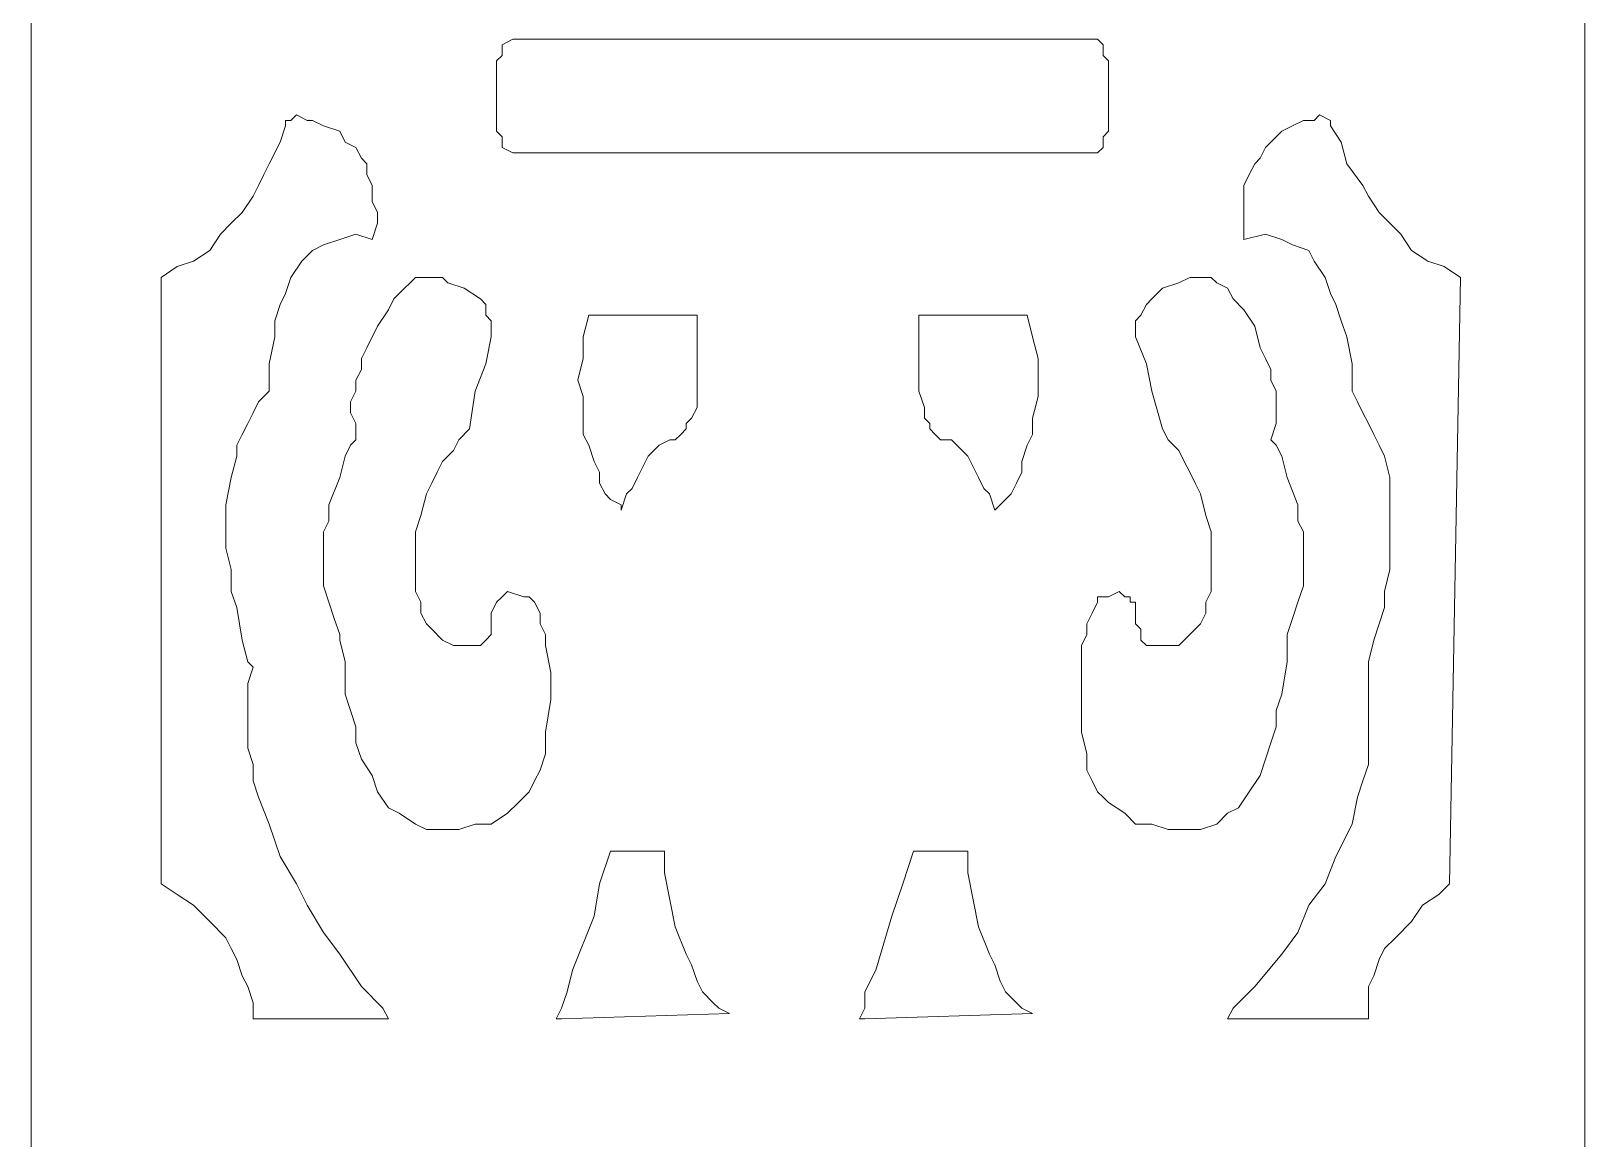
# Model space of a CAD drawing. Extents: x -66030 to 95157, y -13132 to 45879.
# Drawn here: x 68650 to 69771, y 33317 to 34117 of the extents above; entities that cross this region are included whole.
import ezdxf

# ---------------------------------------------------------------- set-up
doc = ezdxf.new("R2010")
doc.units = 0
doc.header["$LTSCALE"] = 100
doc.header["$MEASUREMENT"] = 0
doc.layers.get('0').update_dxf_attribs({"linetype": 'CONTINUOUS'})

msp = doc.modelspace()

# ---------------------------------------------------------------- linework, layer by layer
at = {"lineweight": 0}
for points in [[(69771, 36716.2), (69771, 31833.8)], [(69771, 36716.2), (69771, 31833.8)], [(68650, 31833.8), (68650, 36712.3)], [(68650, 31833.8), (68650, 36712.3)]]:
    msp.add_lwpolyline(points, dxfattribs=at)
for points in [[(69001.6, 34111), (69411.7, 34111), (69419.5, 34111), (69423.4, 34107), (69423.4, 34103.1), (69423.4, 34099.2), (69427.3, 34095.3), (69427.3, 34091.4), (69427.3, 34044.6), (69427.3, 34044.6), (69423.4, 34040.6), (69423.4, 34036.7), (69423.4, 34032.8), (69419.5, 34028.9), (69411.7, 34028.9), (69001.6, 34028.9), (68997.7, 34028.9), (68989.8, 34032.8), (68989.8, 34036.7), (68989.8, 34040.6), (68985.9, 34044.6), (68985.9, 34044.6), (68985.9, 34091.4), (68985.9, 34095.3), (68989.8, 34099.2), (68989.8, 34103.1), (68989.8, 34107), (68997.7, 34111), (69001.6, 34111)], [(69001.6, 34111), (69411.7, 34111), (69419.5, 34111), (69423.4, 34107), (69423.4, 34103.1), (69423.4, 34099.2), (69427.3, 34095.3), (69427.3, 34091.4), (69427.3, 34044.6), (69427.3, 34044.6), (69423.4, 34040.6), (69423.4, 34036.7), (69423.4, 34032.8), (69419.5, 34028.9), (69411.7, 34028.9), (69001.6, 34028.9), (68997.7, 34028.9), (68989.8, 34032.8), (68989.8, 34036.7), (68989.8, 34040.6), (68985.9, 34044.6), (68985.9, 34044.6), (68985.9, 34091.4), (68985.9, 34095.3), (68989.8, 34099.2), (68989.8, 34103.1), (68989.8, 34107), (68997.7, 34111), (69001.6, 34111)], [(68837.5, 34052.4), (68833.6, 34052.4), (68833.6, 34048.5), (68829.7, 34036.7), (68821.9, 34021.1), (68818, 34013.3), (68814.1, 34005.5), (68810.2, 33997.7), (68802.4, 33986), (68794.5, 33978.2), (68786.7, 33970.3), (68778.9, 33958.6), (68767.2, 33950.8), (68755.5, 33946.9), (68743.8, 33939.1), (68743.8, 33501.6), (68755.5, 33493.8), (68767.2, 33486), (68778.9, 33474.3), (68790.6, 33462.6), (68794.5, 33454.8), (68798.5, 33446.9), (68802.4, 33435.2), (68806.3, 33427.4), (68810.2, 33415.7), (68810.2, 33404), (68907.8, 33404), (68903.9, 33411.8), (68888.3, 33427.4), (68872.7, 33450.8), (68860.9, 33466.5), (68849.2, 33486), (68841.4, 33501.6), (68829.7, 33521.2), (68821.9, 33544.6), (68814.1, 33564.1), (68810.2, 33575.8), (68810.2, 33587.6), (68806.3, 33599.3), (68806.3, 33611), (68806.3, 33622.7), (68806.3, 33634.4), (68806.3, 33646.1), (68810.2, 33657.9), (68806.3, 33661.8), (68802.4, 33677.4), (68798.5, 33700.8), (68794.5, 33712.5), (68794.5, 33728.2), (68790.6, 33743.8), (68790.6, 33759.4), (68790.6, 33775), (68794.5, 33794.6), (68798.5, 33810.2), (68798.5, 33818), (68802.4, 33825.8), (68806.3, 33833.6), (68810.2, 33841.4), (68814.1, 33849.3), (68821.9, 33857.1), (68821.9, 33861), (68821.9, 33876.6), (68825.8, 33896.1), (68825.8, 33907.8), (68829.7, 33919.6), (68833.6, 33927.4), (68837.5, 33939.1), (68845.3, 33950.8), (68853.1, 33958.6), (68860.9, 33962.5), (68872.7, 33966.4), (68884.4, 33970.3), (68896.1, 33966.4), (68900, 33978.2), (68900, 33986), (68896.1, 33993.8), (68896.1, 34005.5), (68892.2, 34013.3), (68892.2, 34021.1), (68888.3, 34025), (68884.4, 34032.8), (68876.6, 34036.7), (68872.7, 34044.6), (68860.9, 34048.5), (68853.1, 34052.4), (68849.2, 34052.4), (68841.4, 34056.3), (68837.5, 34052.4)], [(68837.5, 34052.4), (68833.6, 34052.4), (68833.6, 34048.5), (68829.7, 34036.7), (68821.9, 34021.1), (68818, 34013.3), (68814.1, 34005.5), (68810.2, 33997.7), (68802.4, 33986), (68794.5, 33978.2), (68786.7, 33970.3), (68778.9, 33958.6), (68767.2, 33950.8), (68755.5, 33946.9), (68743.8, 33939.1), (68743.8, 33501.6), (68755.5, 33493.8), (68767.2, 33486), (68778.9, 33474.3), (68790.6, 33462.6), (68794.5, 33454.8), (68798.5, 33446.9), (68802.4, 33435.2), (68806.3, 33427.4), (68810.2, 33415.7), (68810.2, 33404), (68907.8, 33404), (68903.9, 33411.8), (68888.3, 33427.4), (68872.7, 33450.8), (68860.9, 33466.5), (68849.2, 33486), (68841.4, 33501.6), (68829.7, 33521.2), (68821.9, 33544.6), (68814.1, 33564.1), (68810.2, 33575.8), (68810.2, 33587.6), (68806.3, 33599.3), (68806.3, 33611), (68806.3, 33622.7), (68806.3, 33634.4), (68806.3, 33646.1), (68810.2, 33657.9), (68806.3, 33661.8), (68802.4, 33677.4), (68798.5, 33700.8), (68794.5, 33712.5), (68794.5, 33728.2), (68790.6, 33743.8), (68790.6, 33759.4), (68790.6, 33775), (68794.5, 33794.6), (68798.5, 33810.2), (68798.5, 33818), (68802.4, 33825.8), (68806.3, 33833.6), (68810.2, 33841.4), (68814.1, 33849.3), (68821.9, 33857.1), (68821.9, 33861), (68821.9, 33876.6), (68825.8, 33896.1), (68825.8, 33907.8), (68829.7, 33919.6), (68833.6, 33927.4), (68837.5, 33939.1), (68845.3, 33950.8), (68853.1, 33958.6), (68860.9, 33962.5), (68872.7, 33966.4), (68884.4, 33970.3), (68896.1, 33966.4), (68900, 33978.2), (68900, 33986), (68896.1, 33993.8), (68896.1, 34005.5), (68892.2, 34013.3), (68892.2, 34021.1), (68888.3, 34025), (68884.4, 34032.8), (68876.6, 34036.7), (68872.7, 34044.6), (68860.9, 34048.5), (68853.1, 34052.4), (68849.2, 34052.4), (68841.4, 34056.3), (68837.5, 34052.4)], [(69587.5, 34052.4), (69587.5, 34052.4), (69587.5, 34048.5), (69595.3, 34036.7), (69599.2, 34021.1), (69610.9, 34005.5), (69614.8, 33997.7), (69622.6, 33986), (69630.4, 33978.2), (69638.2, 33970.3), (69646, 33958.6), (69657.8, 33950.8), (69669.5, 33946.9), (69681.2, 33939.1), (69673.4, 33501.6), (69665.6, 33493.8), (69653.9, 33486), (69646, 33474.3), (69634.3, 33462.6), (69626.5, 33454.8), (69622.6, 33446.9), (69618.7, 33435.2), (69614.8, 33427.4), (69614.8, 33415.7), (69614.8, 33404), (69513.2, 33404), (69517.2, 33411.8), (69532.8, 33427.4), (69552.3, 33450.8), (69564, 33466.5), (69571.8, 33486), (69583.6, 33501.6), (69591.4, 33521.2), (69603.1, 33544.6), (69607, 33564.1), (69610.9, 33575.8), (69614.8, 33587.6), (69614.8, 33599.3), (69614.8, 33611), (69614.8, 33622.7), (69614.8, 33634.4), (69614.8, 33646.1), (69614.8, 33657.9), (69614.8, 33661.8), (69618.7, 33677.4), (69626.5, 33700.8), (69626.5, 33712.5), (69630.4, 33728.2), (69630.4, 33743.8), (69630.4, 33759.4), (69630.4, 33775), (69630.4, 33794.6), (69626.5, 33810.2), (69622.6, 33818), (69618.7, 33825.8), (69614.8, 33833.6), (69610.9, 33841.4), (69607, 33849.3), (69603.1, 33857.1), (69603.1, 33861), (69603.1, 33876.6), (69599.2, 33896.1), (69595.3, 33907.8), (69591.4, 33919.6), (69587.5, 33927.4), (69583.6, 33939.1), (69575.7, 33950.8), (69571.8, 33958.6), (69560.1, 33962.5), (69552.3, 33966.4), (69540.6, 33970.3), (69525, 33966.4), (69525, 33978.2), (69525, 33986), (69525, 33993.8), (69525, 34005.5), (69528.9, 34013.3), (69532.8, 34021.1), (69536.7, 34025), (69540.6, 34032.8), (69544.5, 34036.7), (69552.3, 34044.6), (69560.1, 34048.5), (69567.9, 34052.4), (69575.7, 34052.4), (69579.6, 34056.3), (69587.5, 34052.4)], [(69587.5, 34052.4), (69587.5, 34052.4), (69587.5, 34048.5), (69595.3, 34036.7), (69599.2, 34021.1), (69610.9, 34005.5), (69614.8, 33997.7), (69622.6, 33986), (69630.4, 33978.2), (69638.2, 33970.3), (69646, 33958.6), (69657.8, 33950.8), (69669.5, 33946.9), (69681.2, 33939.1), (69673.4, 33501.6), (69665.6, 33493.8), (69653.9, 33486), (69646, 33474.3), (69634.3, 33462.6), (69626.5, 33454.8), (69622.6, 33446.9), (69618.7, 33435.2), (69614.8, 33427.4), (69614.8, 33415.7), (69614.8, 33404), (69513.2, 33404), (69517.2, 33411.8), (69532.8, 33427.4), (69552.3, 33450.8), (69564, 33466.5), (69571.8, 33486), (69583.6, 33501.6), (69591.4, 33521.2), (69603.1, 33544.6), (69607, 33564.1), (69610.9, 33575.8), (69614.8, 33587.6), (69614.8, 33599.3), (69614.8, 33611), (69614.8, 33622.7), (69614.8, 33634.4), (69614.8, 33646.1), (69614.8, 33657.9), (69614.8, 33661.8), (69618.7, 33677.4), (69626.5, 33700.8), (69626.5, 33712.5), (69630.4, 33728.2), (69630.4, 33743.8), (69630.4, 33759.4), (69630.4, 33775), (69630.4, 33794.6), (69626.5, 33810.2), (69622.6, 33818), (69618.7, 33825.8), (69614.8, 33833.6), (69610.9, 33841.4), (69607, 33849.3), (69603.1, 33857.1), (69603.1, 33861), (69603.1, 33876.6), (69599.2, 33896.1), (69595.3, 33907.8), (69591.4, 33919.6), (69587.5, 33927.4), (69583.6, 33939.1), (69575.7, 33950.8), (69571.8, 33958.6), (69560.1, 33962.5), (69552.3, 33966.4), (69540.6, 33970.3), (69525, 33966.4), (69525, 33978.2), (69525, 33986), (69525, 33993.8), (69525, 34005.5), (69528.9, 34013.3), (69532.8, 34021.1), (69536.7, 34025), (69540.6, 34032.8), (69544.5, 34036.7), (69552.3, 34044.6), (69560.1, 34048.5), (69567.9, 34052.4), (69575.7, 34052.4), (69579.6, 34056.3), (69587.5, 34052.4)], [(68919.5, 33931.3), (68911.7, 33923.5), (68907.8, 33915.7), (68900, 33903.9), (68892.2, 33888.3), (68888.3, 33880.5), (68888.3, 33872.7), (68884.4, 33864.9), (68884.4, 33857.1), (68880.5, 33849.3), (68880.5, 33841.4), (68884.4, 33833.6), (68884.4, 33821.9), (68880.5, 33818), (68876.6, 33810.2), (68872.7, 33794.6), (68864.9, 33775), (68864.9, 33763.3), (68860.9, 33755.5), (68860.9, 33743.8), (68860.9, 33728.2), (68860.9, 33716.5), (68864.9, 33704.7), (68868.8, 33693), (68872.7, 33681.3), (68872.7, 33677.4), (68876.6, 33661.8), (68876.6, 33638.3), (68880.5, 33626.6), (68884.4, 33614.9), (68884.4, 33603.2), (68888.3, 33591.5), (68896.1, 33579.7), (68900, 33568), (68907.8, 33556.3), (68915.6, 33552.4), (68927.4, 33544.6), (68935.2, 33540.7), (68946.9, 33540.7), (68958.6, 33540.7), (68970.3, 33544.6), (68982, 33544.6), (68993.8, 33552.4), (69001.6, 33560.2), (69005.5, 33564.1), (69009.4, 33568), (69013.3, 33575.8), (69017.2, 33583.6), (69021.1, 33595.4), (69021.1, 33611), (69025, 33634.4), (69025, 33654), (69021.1, 33673.5), (69021.1, 33681.3), (69017.2, 33689.1), (69017.2, 33696.9), (69013.3, 33704.7), (69009.4, 33708.6), (69005.5, 33708.6), (68993.8, 33712.5), (68989.8, 33708.6), (68989.8, 33708.6), (68985.9, 33704.7), (68985.9, 33704.7), (68982, 33696.9), (68982, 33689.1), (68982, 33685.2), (68982, 33681.3), (68978.1, 33677.4), (68978.1, 33677.4), (68974.2, 33673.5), (68970.3, 33673.5), (68962.5, 33673.5), (68954.7, 33673.5), (68946.9, 33677.4), (68939.1, 33685.2), (68935.2, 33689.1), (68931.3, 33696.9), (68931.3, 33704.7), (68927.4, 33712.5), (68927.4, 33720.4), (68927.4, 33732.1), (68927.4, 33743.8), (68927.4, 33755.5), (68931.3, 33767.2), (68935.2, 33782.9), (68939.1, 33790.7), (68943, 33798.5), (68946.9, 33806.3), (68954.7, 33814.1), (68958.6, 33821.9), (68966.4, 33829.7), (68970.3, 33857.1), (68978.1, 33876.6), (68982, 33896.1), (68982, 33900), (68982, 33903.9), (68982, 33907.8), (68978.1, 33911.8), (68978.1, 33919.6), (68974.2, 33923.5), (68962.5, 33931.3), (68950.8, 33935.2), (68946.9, 33939.1), (68939.1, 33939.1), (68935.2, 33939.1), (68927.4, 33939.1), (68923.4, 33935.2), (68919.5, 33931.3)], [(68919.5, 33931.3), (68911.7, 33923.5), (68907.8, 33915.7), (68900, 33903.9), (68892.2, 33888.3), (68888.3, 33880.5), (68888.3, 33872.7), (68884.4, 33864.9), (68884.4, 33857.1), (68880.5, 33849.3), (68880.5, 33841.4), (68884.4, 33833.6), (68884.4, 33821.9), (68880.5, 33818), (68876.6, 33810.2), (68872.7, 33794.6), (68864.9, 33775), (68864.9, 33763.3), (68860.9, 33755.5), (68860.9, 33743.8), (68860.9, 33728.2), (68860.9, 33716.5), (68864.9, 33704.7), (68868.8, 33693), (68872.7, 33681.3), (68872.7, 33677.4), (68876.6, 33661.8), (68876.6, 33638.3), (68880.5, 33626.6), (68884.4, 33614.9), (68884.4, 33603.2), (68888.3, 33591.5), (68896.1, 33579.7), (68900, 33568), (68907.8, 33556.3), (68915.6, 33552.4), (68927.4, 33544.6), (68935.2, 33540.7), (68946.9, 33540.7), (68958.6, 33540.7), (68970.3, 33544.6), (68982, 33544.6), (68993.8, 33552.4), (69001.6, 33560.2), (69005.5, 33564.1), (69009.4, 33568), (69013.3, 33575.8), (69017.2, 33583.6), (69021.1, 33595.4), (69021.1, 33611), (69025, 33634.4), (69025, 33654), (69021.1, 33673.5), (69021.1, 33681.3), (69017.2, 33689.1), (69017.2, 33696.9), (69013.3, 33704.7), (69009.4, 33708.6), (69005.5, 33708.6), (68993.8, 33712.5), (68989.8, 33708.6), (68989.8, 33708.6), (68985.9, 33704.7), (68985.9, 33704.7), (68982, 33696.9), (68982, 33689.1), (68982, 33685.2), (68982, 33681.3), (68978.1, 33677.4), (68978.1, 33677.4), (68974.2, 33673.5), (68970.3, 33673.5), (68962.5, 33673.5), (68954.7, 33673.5), (68946.9, 33677.4), (68939.1, 33685.2), (68935.2, 33689.1), (68931.3, 33696.9), (68931.3, 33704.7), (68927.4, 33712.5), (68927.4, 33720.4), (68927.4, 33732.1), (68927.4, 33743.8), (68927.4, 33755.5), (68931.3, 33767.2), (68935.2, 33782.9), (68939.1, 33790.7), (68943, 33798.5), (68946.9, 33806.3), (68954.7, 33814.1), (68958.6, 33821.9), (68966.4, 33829.7), (68970.3, 33857.1), (68978.1, 33876.6), (68982, 33896.1), (68982, 33900), (68982, 33903.9), (68982, 33907.8), (68978.1, 33911.8), (68978.1, 33919.6), (68974.2, 33923.5), (68962.5, 33931.3), (68950.8, 33935.2), (68946.9, 33939.1), (68939.1, 33939.1), (68935.2, 33939.1), (68927.4, 33939.1), (68923.4, 33935.2), (68919.5, 33931.3)], [(69513.2, 33931.3), (69517.2, 33923.5), (69525, 33915.7), (69532.8, 33903.9), (69536.7, 33888.3), (69540.6, 33880.5), (69544.5, 33872.7), (69544.5, 33864.9), (69548.4, 33857.1), (69548.4, 33849.3), (69548.4, 33841.4), (69548.4, 33833.6), (69544.5, 33821.9), (69548.4, 33818), (69552.3, 33810.2), (69556.2, 33794.6), (69564, 33775), (69564, 33763.3), (69567.9, 33755.5), (69567.9, 33743.8), (69567.9, 33728.2), (69567.9, 33716.5), (69564, 33704.7), (69560.1, 33693), (69556.2, 33681.3), (69556.2, 33677.4), (69556.2, 33661.8), (69552.3, 33638.3), (69548.4, 33626.6), (69548.4, 33614.9), (69544.5, 33603.2), (69540.6, 33591.5), (69536.7, 33579.7), (69528.9, 33568), (69521.1, 33556.3), (69513.2, 33552.4), (69505.4, 33544.6), (69493.7, 33540.7), (69482, 33540.7), (69470.3, 33540.7), (69458.6, 33544.6), (69446.8, 33544.6), (69439, 33552.4), (69427.3, 33560.2), (69423.4, 33564.1), (69419.5, 33568), (69415.6, 33575.8), (69411.7, 33583.6), (69411.7, 33595.4), (69407.8, 33611), (69407.8, 33634.4), (69407.8, 33654), (69407.8, 33673.5), (69411.7, 33681.3), (69411.7, 33689.1), (69415.6, 33696.9), (69419.5, 33704.7), (69419.5, 33708.6), (69427.3, 33708.6), (69435.1, 33712.5), (69439, 33708.6), (69442.9, 33708.6), (69442.9, 33704.7), (69446.8, 33704.7), (69446.8, 33696.9), (69446.8, 33689.1), (69450.7, 33685.2), (69450.7, 33681.3), (69450.7, 33677.4), (69450.7, 33677.4), (69454.7, 33673.5), (69462.5, 33673.5), (69470.3, 33673.5), (69478.1, 33673.5), (69482, 33677.4), (69489.8, 33685.2), (69493.7, 33689.1), (69497.6, 33696.9), (69497.6, 33704.7), (69501.5, 33712.5), (69501.5, 33720.4), (69501.5, 33732.1), (69501.5, 33743.8), (69501.5, 33755.5), (69497.6, 33767.2), (69493.7, 33782.9), (69489.8, 33790.7), (69485.9, 33798.5), (69482, 33806.3), (69478.1, 33814.1), (69470.3, 33821.9), (69466.4, 33829.7), (69458.6, 33857.1), (69454.7, 33876.6), (69446.8, 33896.1), (69446.8, 33900), (69446.8, 33903.9), (69446.8, 33907.8), (69450.7, 33911.8), (69454.7, 33919.6), (69458.6, 33923.5), (69466.4, 33931.3), (69478.1, 33935.2), (69485.9, 33939.1), (69489.8, 33939.1), (69497.6, 33939.1), (69501.5, 33939.1), (69505.4, 33935.2), (69513.2, 33931.3)], [(69513.2, 33931.3), (69517.2, 33923.5), (69525, 33915.7), (69532.8, 33903.9), (69536.7, 33888.3), (69540.6, 33880.5), (69544.5, 33872.7), (69544.5, 33864.9), (69548.4, 33857.1), (69548.4, 33849.3), (69548.4, 33841.4), (69548.4, 33833.6), (69544.5, 33821.9), (69548.4, 33818), (69552.3, 33810.2), (69556.2, 33794.6), (69564, 33775), (69564, 33763.3), (69567.9, 33755.5), (69567.9, 33743.8), (69567.9, 33728.2), (69567.9, 33716.5), (69564, 33704.7), (69560.1, 33693), (69556.2, 33681.3), (69556.2, 33677.4), (69556.2, 33661.8), (69552.3, 33638.3), (69548.4, 33626.6), (69548.4, 33614.9), (69544.5, 33603.2), (69540.6, 33591.5), (69536.7, 33579.7), (69528.9, 33568), (69521.1, 33556.3), (69513.2, 33552.4), (69505.4, 33544.6), (69493.7, 33540.7), (69482, 33540.7), (69470.3, 33540.7), (69458.6, 33544.6), (69446.8, 33544.6), (69439, 33552.4), (69427.3, 33560.2), (69423.4, 33564.1), (69419.5, 33568), (69415.6, 33575.8), (69411.7, 33583.6), (69411.7, 33595.4), (69407.8, 33611), (69407.8, 33634.4), (69407.8, 33654), (69407.8, 33673.5), (69411.7, 33681.3), (69411.7, 33689.1), (69415.6, 33696.9), (69419.5, 33704.7), (69419.5, 33708.6), (69427.3, 33708.6), (69435.1, 33712.5), (69439, 33708.6), (69442.9, 33708.6), (69442.9, 33704.7), (69446.8, 33704.7), (69446.8, 33696.9), (69446.8, 33689.1), (69450.7, 33685.2), (69450.7, 33681.3), (69450.7, 33677.4), (69450.7, 33677.4), (69454.7, 33673.5), (69462.5, 33673.5), (69470.3, 33673.5), (69478.1, 33673.5), (69482, 33677.4), (69489.8, 33685.2), (69493.7, 33689.1), (69497.6, 33696.9), (69497.6, 33704.7), (69501.5, 33712.5), (69501.5, 33720.4), (69501.5, 33732.1), (69501.5, 33743.8), (69501.5, 33755.5), (69497.6, 33767.2), (69493.7, 33782.9), (69489.8, 33790.7), (69485.9, 33798.5), (69482, 33806.3), (69478.1, 33814.1), (69470.3, 33821.9), (69466.4, 33829.7), (69458.6, 33857.1), (69454.7, 33876.6), (69446.8, 33896.1), (69446.8, 33900), (69446.8, 33903.9), (69446.8, 33907.8), (69450.7, 33911.8), (69454.7, 33919.6), (69458.6, 33923.5), (69466.4, 33931.3), (69478.1, 33935.2), (69485.9, 33939.1), (69489.8, 33939.1), (69497.6, 33939.1), (69501.5, 33939.1), (69505.4, 33935.2), (69513.2, 33931.3)], [(69075.8, 33771.1), (69075.8, 33771.1), (69075.8, 33775), (69068, 33778.9), (69064.1, 33782.9), (69060.2, 33790.7), (69060.2, 33798.5), (69056.2, 33806.3), (69052.3, 33818), (69048.4, 33825.8), (69048.4, 33837.5), (69048.4, 33853.2), (69044.5, 33864.9), (69048.4, 33880.5), (69048.4, 33896.1), (69052.3, 33911.8), (69130.5, 33911.8), (69130.5, 33900), (69130.5, 33888.3), (69130.5, 33872.7), (69130.5, 33857.1), (69130.5, 33845.3), (69126.6, 33837.5), (69122.6, 33833.6), (69122.6, 33829.7), (69118.7, 33825.8), (69114.8, 33821.9), (69110.9, 33821.9), (69103.1, 33818), (69095.3, 33810.2), (69091.4, 33802.4), (69087.5, 33794.6), (69083.6, 33786.8), (69079.7, 33782.9), (69075.8, 33771.1)], [(69075.8, 33771.1), (69075.8, 33771.1), (69075.8, 33775), (69068, 33778.9), (69064.1, 33782.9), (69060.2, 33790.7), (69060.2, 33798.5), (69056.2, 33806.3), (69052.3, 33818), (69048.4, 33825.8), (69048.4, 33837.5), (69048.4, 33853.2), (69044.5, 33864.9), (69048.4, 33880.5), (69048.4, 33896.1), (69052.3, 33911.8), (69130.5, 33911.8), (69130.5, 33900), (69130.5, 33888.3), (69130.5, 33872.7), (69130.5, 33857.1), (69130.5, 33845.3), (69126.6, 33837.5), (69122.6, 33833.6), (69122.6, 33829.7), (69118.7, 33825.8), (69114.8, 33821.9), (69110.9, 33821.9), (69103.1, 33818), (69095.3, 33810.2), (69091.4, 33802.4), (69087.5, 33794.6), (69083.6, 33786.8), (69079.7, 33782.9), (69075.8, 33771.1)], [(69345.3, 33771.1), (69345.3, 33771.1), (69349.2, 33775), (69353.1, 33778.9), (69357, 33782.9), (69360.9, 33790.7), (69364.8, 33798.5), (69364.8, 33806.3), (69368.7, 33818), (69372.6, 33825.8), (69372.6, 33837.5), (69376.5, 33853.2), (69376.5, 33864.9), (69376.5, 33880.5), (69372.6, 33896.1), (69368.7, 33911.8), (69290.6, 33911.8), (69290.6, 33900), (69290.6, 33888.3), (69290.6, 33872.7), (69290.6, 33857.1), (69294.5, 33845.3), (69294.5, 33837.5), (69298.4, 33833.6), (69298.4, 33829.7), (69302.3, 33825.8), (69306.2, 33821.9), (69314, 33821.9), (69317.9, 33818), (69325.8, 33810.2), (69329.7, 33802.4), (69333.6, 33794.6), (69337.5, 33786.8), (69341.4, 33782.9), (69345.3, 33771.1)], [(69345.3, 33771.1), (69345.3, 33771.1), (69349.2, 33775), (69353.1, 33778.9), (69357, 33782.9), (69360.9, 33790.7), (69364.8, 33798.5), (69364.8, 33806.3), (69368.7, 33818), (69372.6, 33825.8), (69372.6, 33837.5), (69376.5, 33853.2), (69376.5, 33864.9), (69376.5, 33880.5), (69372.6, 33896.1), (69368.7, 33911.8), (69290.6, 33911.8), (69290.6, 33900), (69290.6, 33888.3), (69290.6, 33872.7), (69290.6, 33857.1), (69294.5, 33845.3), (69294.5, 33837.5), (69298.4, 33833.6), (69298.4, 33829.7), (69302.3, 33825.8), (69306.2, 33821.9), (69314, 33821.9), (69317.9, 33818), (69325.8, 33810.2), (69329.7, 33802.4), (69333.6, 33794.6), (69337.5, 33786.8), (69341.4, 33782.9), (69345.3, 33771.1)], [(69032.8, 33404), (69028.9, 33404), (69028.9, 33404), (69032.8, 33411.8), (69036.7, 33423.5), (69040.6, 33439.1), (69056.2, 33478.2), (69060.2, 33501.6), (69068, 33525.1), (69107, 33525.1), (69107, 33509.4), (69110.9, 33489.9), (69114.8, 33470.4), (69122.6, 33450.8), (69126.6, 33443), (69130.5, 33431.3), (69134.4, 33423.5), (69142.2, 33415.7), (69146.1, 33411.8), (69153.9, 33407.9), (69032.8, 33404)], [(69032.8, 33404), (69028.9, 33404), (69028.9, 33404), (69032.8, 33411.8), (69036.7, 33423.5), (69040.6, 33439.1), (69056.2, 33478.2), (69060.2, 33501.6), (69068, 33525.1), (69107, 33525.1), (69107, 33509.4), (69110.9, 33489.9), (69114.8, 33470.4), (69122.6, 33450.8), (69126.6, 33443), (69130.5, 33431.3), (69134.4, 33423.5), (69142.2, 33415.7), (69146.1, 33411.8), (69153.9, 33407.9), (69032.8, 33404)], [(69251.5, 33404), (69247.6, 33404), (69247.6, 33404), (69251.5, 33411.8), (69251.5, 33423.5), (69259.4, 33439.1), (69271.1, 33478.2), (69278.9, 33501.6), (69286.7, 33525.1), (69325.8, 33525.1), (69325.8, 33509.4), (69329.7, 33489.9), (69333.6, 33470.4), (69341.4, 33450.8), (69345.3, 33443), (69349.2, 33431.3), (69353.1, 33423.5), (69360.9, 33415.7), (69364.8, 33411.8), (69372.6, 33407.9), (69251.5, 33404)], [(69251.5, 33404), (69247.6, 33404), (69247.6, 33404), (69251.5, 33411.8), (69251.5, 33423.5), (69259.4, 33439.1), (69271.1, 33478.2), (69278.9, 33501.6), (69286.7, 33525.1), (69325.8, 33525.1), (69325.8, 33509.4), (69329.7, 33489.9), (69333.6, 33470.4), (69341.4, 33450.8), (69345.3, 33443), (69349.2, 33431.3), (69353.1, 33423.5), (69360.9, 33415.7), (69364.8, 33411.8), (69372.6, 33407.9), (69251.5, 33404)]]:
    msp.add_lwpolyline(points, close=True, dxfattribs=at)

doc.saveas('drawing.dxf')
